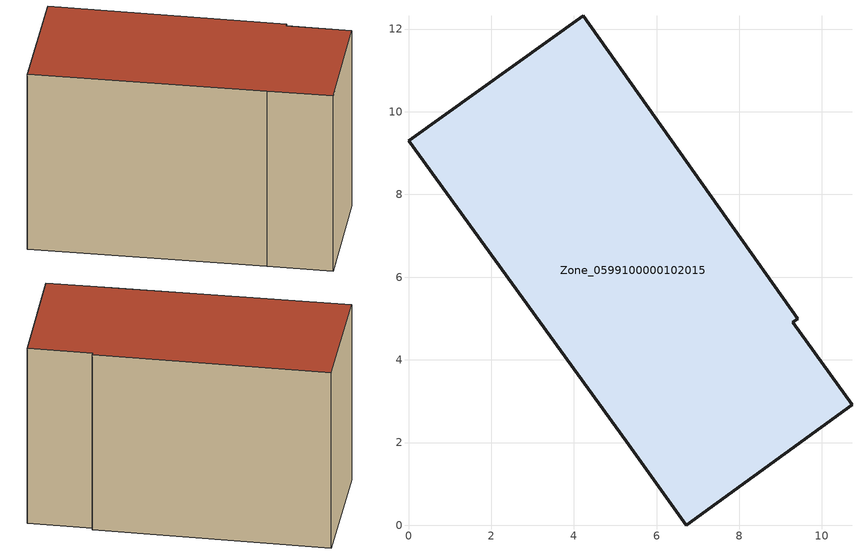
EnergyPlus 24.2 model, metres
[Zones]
Zone_0599100000102015
 floor ground (C_G): 9.3,4.91 10.73,2.91 6.71,0 5.27,2.03 0,9.29 4.23,12.32 9.42,5 z0
 wall outside (C_F): 5.27,2.03 6.71,0 10.73,2.91 9.3,4.91 9.42,5 4.23,12.32 0,9.29 5.27,2.03 z0:7.47
 roof outside (C_R): 10.73,2.91 9.3,4.91 9.42,5 4.23,12.32 0,9.29 5.27,2.03 6.71,0 z7.47
[BUILDING]
Pand.0599100000102015: North Axis=0; Terrain=City; Loads Convergence Tolerance Value=0.04; Temperature Convergence Tolerance Value=0.4; Solar Distribution=FullExterior; Maximum Number of Warmup Days=25; Minimum Number of Warmup Days=1
[Site:Location]
Rotterdam.The.Hague.AP_ZH_NLD Design_Conditions: Latitude=51.96; Longitude=4.45; Time Zone=1; Elevation=-4.5
[SITE:GROUNDTEMPERATURE:BUILDINGSURFACE]
18, 18, 18, 18, 18, 18, 18, 18, 18, 18, 18, 18
[MATERIAL] Thermal Absorptance=0.9; Solar Absorptance=0.7; Visible Absorptance=0.7
Name | Roughness | Thickness | Conductivity | Density | Specific Heat
G.TI.1975-1991 | MediumSmooth | 0.15 | 0.288461 | 540 | 1210
F.TI.1975-1991 | Rough | 0.3 | 0.230769 | 1920 | 840
R.TI.1975-1991 | MediumRough | 0.2 | 0.153846 | 1500 | 1000
[CONSTRUCTION]
C_G: G.TI.1975-1991
C_F: F.TI.1975-1991
C_R: R.TI.1975-1991
[ZONE]
Zone_0599100000102015: Type=1; Multiplier=1; Ceiling Height=Autocalculate; Volume=Autocalculate; Floor Area=autocalculate; Part of Total Floor Area=Yes
[ZONEINFILTRATION:DESIGNFLOWRATE]
Infil_Zone_0599100000102015: Zone or ZoneList or Space or SpaceList=Zone_0599100000102015; Schedule=AlwaysOn; Design Flow Rate Calculation Method=Flow/Area; Flow Rate per Floor Area=0.003; Constant Term Coefficient=1; Temperature Term Coefficient=0; Velocity Term Coefficient=0; Velocity Squared Term Coefficient=0
[HVACTEMPLATE:ZONE:IDEALLOADSAIRSYSTEM]
Zone_0599100000102015: Maximum Heating Supply Air Temperature=50; Minimum Cooling Supply Air Temperature=13; Maximum Heating Supply Air Humidity Ratio=0.0156; Minimum Cooling Supply Air Humidity Ratio=0.0077; Heating Limit=NoLimit; Cooling Limit=NoLimit; Dehumidification Control Type=ConstantSensibleHeatRatio; Cooling Sensible Heat Ratio=0.7; Dehumidification Setpoint=60; Humidification Control Type=None; Humidification Setpoint=30; Outdoor Air Method=None; Outdoor Air Flow Rate per Person=0.00944; Outdoor Air Flow Rate per Zone Floor Area=0; Outdoor Air Flow Rate per Zone=0; Demand Controlled Ventilation Type=None; Outdoor Air Economizer Type=NoEconomizer; Heat Recovery Type=None; Sensible Heat Recovery Effectiveness=0.7; Latent Heat Recovery Effectiveness=0.65
[ZONECONTROL:THERMOSTAT]
ThermostatControl_Zone_0599100000102015: Zone or ZoneList=Zone_0599100000102015; Control Type Schedule=DualSetpointControlType; Control 1=Thermostat_Zone_0599100000102015; Temperature Difference Between Cutout And Setpoint=0
[THERMOSTATSETPOINT:DUALSETPOINT]
Thermostat_Zone_0599100000102015: Heating Setpoint Temperature Schedule=HeatingSetpoint_Zone_0599100000102015; Cooling Setpoint Temperature Schedule=CoolingSetpoint_Zone_0599100000102015
[SCHEDULE:COMPACT]
HeatingSetpoint_Zone_0599100000102015: Through: 12/31, For: AllDays, Until: 24:00, 21
CoolingSetpoint_Zone_0599100000102015: Through: 12/31, For: AllDays, Until: 24:00, 24
DualSetpointControlType: Through: 12/31, For: AllDays, Until: 24:00, 4
AlwaysOn: Through: 12/31, For: AllDays, Until: 24:00, 1
